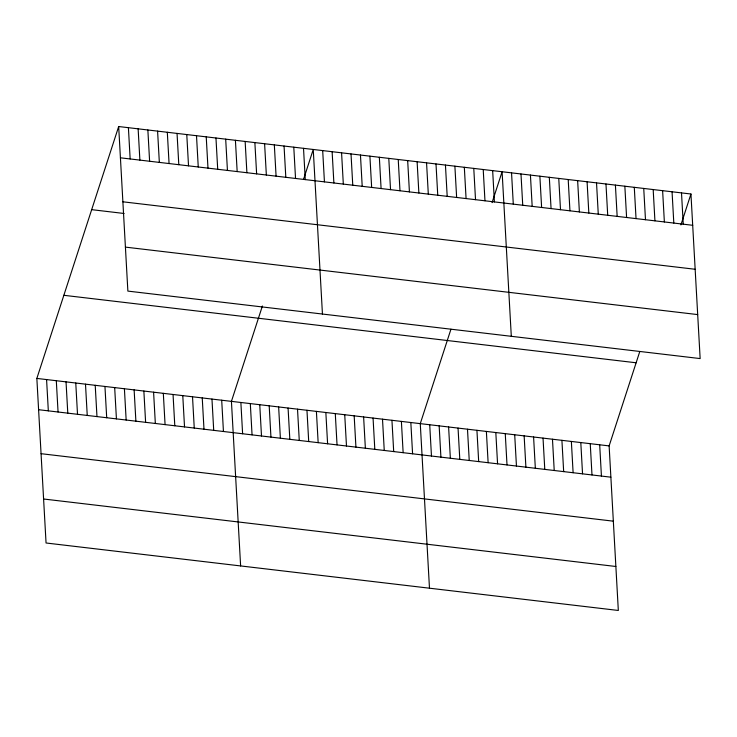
<?xml version="1.0" encoding="UTF-8"?>
<svg xmlns="http://www.w3.org/2000/svg" width="737" height="737" viewBox="0 0 737 737"><rect width="100%" height="100%" fill="white"/><g stroke="black" fill="none" stroke-linecap="round" stroke-linejoin="round"><path stroke-width="1.11" d="M639.799 351.485L609.131 445.903L618.325 610.466L46.053 542.994L36.85 378.422L118.675 126.534L690.947 194.006L700.15 358.578L127.87 291.097L118.675 126.534M262.4 306.002L231.427 401.37L240.621 565.933M303.552 179.312L313.243 149.473L322.447 314.045M450.943 329.218L420.274 423.637L429.478 588.2M492.058 202.647L502.1 171.739L511.303 336.312M680.914 224.914L690.947 194.006M120.426 157.81L692.697 225.292M122.876 201.8L695.157 269.272M91.674 209.658L124.102 213.481M125.41 247.116L697.69 314.588M63.852 295.297L636.132 362.779M36.85 378.422L609.131 445.903M38.6 409.708L610.872 477.18M41.06 453.688L613.331 521.17M43.594 499.004L615.865 566.486M681.504 192.891L683.254 224.177M672.061 191.777L673.811 223.062M662.618 190.662L664.369 221.948M653.175 189.556L654.926 220.833M643.733 188.442L645.483 219.718M634.29 187.327L636.04 218.613M624.847 186.212L626.597 217.498M615.404 185.098L617.155 216.383M605.971 183.983L607.712 215.268M596.528 182.868L598.269 214.154M587.085 181.763L588.826 213.039M599.688 444.789L601.429 476.065M577.642 180.648L579.383 211.924M590.245 443.674L591.986 474.96M568.199 179.533L569.941 210.819M580.802 442.559L582.543 473.845M558.757 178.418L560.498 209.704M571.359 441.445L573.11 472.73M549.314 177.304L551.064 208.589M561.916 440.33L563.667 471.616M539.871 176.189L541.621 207.475M552.474 439.215L554.224 470.501M530.428 175.084L532.178 206.36M543.031 438.11L544.781 469.386M520.985 173.969L522.736 205.245M533.588 436.995L535.338 468.271M511.542 172.854L513.293 204.131M524.145 435.88L525.896 467.166M514.702 434.766L516.453 466.051M492.657 170.625L494.407 201.91M505.26 433.651L507.01 464.936M483.214 169.51L484.964 200.796M495.817 432.536L497.567 463.822M473.771 168.395L475.522 199.681M486.374 431.431L488.124 462.707M464.328 167.29L466.079 198.566M476.931 430.316L478.682 461.592M454.886 166.175L456.636 197.452M467.488 429.201L469.239 460.478M445.443 165.06L447.193 196.337M458.046 428.086L459.796 459.372M436 163.946L437.75 195.231M448.603 426.972L450.353 458.257M426.557 162.831L428.308 194.117M439.16 425.857L440.91 457.143M417.114 161.716L418.865 193.002M429.717 424.742L431.467 456.028M407.672 160.602L409.422 191.887M398.229 159.496L399.979 190.772M410.831 422.522L412.582 453.799M388.786 158.381L390.536 189.658M401.389 421.407L403.139 452.684M379.343 157.267L381.093 188.543M391.946 420.293L393.696 451.578M369.9 156.152L371.651 187.438M382.503 419.178L384.253 450.464M360.457 155.037L362.208 186.323M373.06 418.063L374.811 449.349M351.015 153.922L352.765 185.208M363.617 416.949L365.368 448.234M341.572 152.808L343.322 184.093M354.175 415.843L355.925 447.119M332.129 151.702L333.879 182.979M344.732 414.728L346.482 446.005M322.686 150.588L324.437 181.864M335.289 413.614L337.039 444.89M325.846 412.499L327.597 443.785M303.515 148.321L305.265 179.607M316.403 411.384L318.154 442.67M293.787 147.179L295.537 178.455M306.96 410.269L308.711 441.555M284.058 146.027L285.809 177.313M297.518 409.155L299.268 440.44M274.33 144.885L276.08 176.161M288.075 408.049L289.825 439.326M264.601 143.733L266.352 175.019M278.641 406.935L280.382 438.211M254.873 142.591L256.623 173.868M269.198 405.82L270.94 437.105M245.145 141.44L246.895 172.725M259.756 404.705L261.497 435.991M250.313 403.59L252.054 434.876M235.416 140.297L237.167 171.574M240.87 402.476L242.611 433.761M225.688 139.146L227.438 170.431M215.959 138.003L217.71 169.28M221.699 400.219L223.44 431.504M206.231 136.852L207.981 168.137M211.97 399.067L213.712 430.353M196.503 135.709L198.253 166.986M202.242 397.925L203.983 429.21M186.774 134.558L188.525 165.843M192.514 396.773L194.255 428.059M177.046 133.415L178.796 164.692M182.776 395.631L184.526 426.916M167.317 132.264L169.068 163.55M173.048 394.479L174.798 425.765M157.589 131.122L159.339 162.398M163.319 393.337L165.07 424.623M147.861 129.97L149.611 161.256M153.591 392.185L155.341 423.471M138.132 128.828L139.883 160.104M143.862 391.043L145.613 422.319M128.404 127.676L130.154 158.962M134.134 389.891L135.884 421.177M124.406 388.749L126.156 420.026M114.677 387.598L116.428 418.883M104.949 386.455L106.699 417.732M95.22 385.304L96.971 416.589M85.492 384.161L87.242 415.438M75.764 383.01L77.514 414.295M66.035 381.867L67.786 413.144M56.307 380.716L58.057 412.001M46.578 379.573L48.329 410.85"/></g></svg>
